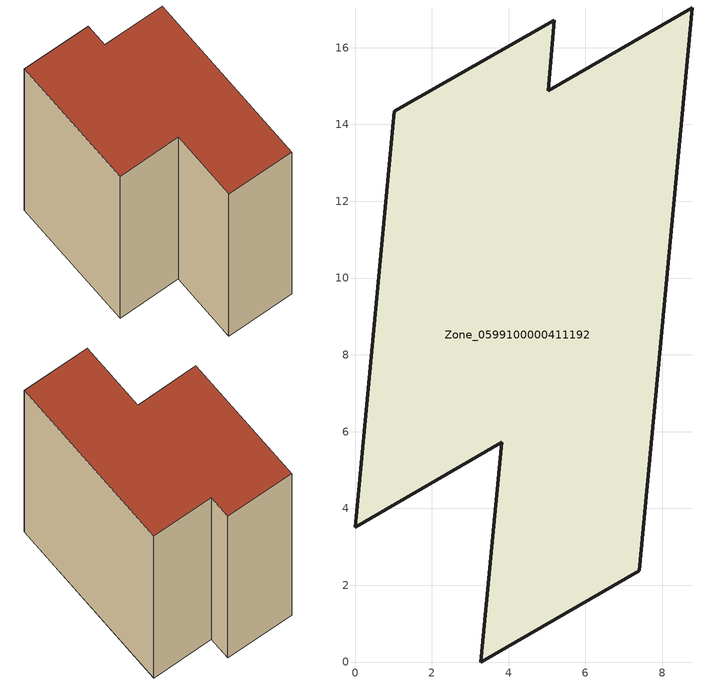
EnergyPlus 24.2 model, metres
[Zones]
Zone_0599100000411192
 floor ground (C_G): 0,3.5 1.03,14.35 5.19,16.71 5.03,14.88 8.79,17.03 7.4,2.37 3.27,0 3.82,5.73 z0
 wall outside (C_F): 5.03,14.88 5.19,16.71 1.03,14.35 0,3.5 3.82,5.73 3.27,0 7.4,2.37 8.79,17.03 5.03,14.88 z0:6.55
 roof outside (C_R): 7.4,2.37 8.79,17.03 5.03,14.88 5.19,16.71 1.03,14.35 0,3.5 3.82,5.73 3.27,0 z6.55
[BUILDING]
Pand.0599100000411192: North Axis=0; Terrain=City; Loads Convergence Tolerance Value=0.04; Temperature Convergence Tolerance Value=0.4; Solar Distribution=FullExterior; Maximum Number of Warmup Days=25; Minimum Number of Warmup Days=1
[Site:Location]
Rotterdam.The.Hague.AP_ZH_NLD Design_Conditions: Latitude=51.96; Longitude=4.45; Time Zone=1; Elevation=-4.5
[SITE:GROUNDTEMPERATURE:BUILDINGSURFACE]
18, 18, 18, 18, 18, 18, 18, 18, 18, 18, 18, 18
[MATERIAL] Thermal Absorptance=0.9; Solar Absorptance=0.7; Visible Absorptance=0.7
Name | Roughness | Thickness | Conductivity | Density | Specific Heat
G.TI.2006-2014 | MediumSmooth | 0.15 | 0.06 | 540 | 1210
F.TI.2006-2014 | Rough | 0.3 | 0.12 | 1920 | 840
R.TI.2006-2014 | MediumRough | 0.2 | 0.08 | 1500 | 1000
[CONSTRUCTION]
C_G: G.TI.2006-2014
C_F: F.TI.2006-2014
C_R: R.TI.2006-2014
[ZONE]
Zone_0599100000411192: Type=1; Multiplier=1; Ceiling Height=Autocalculate; Volume=Autocalculate; Floor Area=autocalculate; Part of Total Floor Area=Yes
[ZONEINFILTRATION:DESIGNFLOWRATE]
Infil_Zone_0599100000411192: Zone or ZoneList or Space or SpaceList=Zone_0599100000411192; Schedule=AlwaysOn; Design Flow Rate Calculation Method=Flow/Area; Flow Rate per Floor Area=0.0015; Constant Term Coefficient=1; Temperature Term Coefficient=0; Velocity Term Coefficient=0; Velocity Squared Term Coefficient=0
[HVACTEMPLATE:ZONE:IDEALLOADSAIRSYSTEM]
Zone_0599100000411192: Maximum Heating Supply Air Temperature=50; Minimum Cooling Supply Air Temperature=13; Maximum Heating Supply Air Humidity Ratio=0.0156; Minimum Cooling Supply Air Humidity Ratio=0.0077; Heating Limit=NoLimit; Cooling Limit=NoLimit; Dehumidification Control Type=ConstantSensibleHeatRatio; Cooling Sensible Heat Ratio=0.7; Dehumidification Setpoint=60; Humidification Control Type=None; Humidification Setpoint=30; Outdoor Air Method=None; Outdoor Air Flow Rate per Person=0.00944; Outdoor Air Flow Rate per Zone Floor Area=0; Outdoor Air Flow Rate per Zone=0; Demand Controlled Ventilation Type=None; Outdoor Air Economizer Type=NoEconomizer; Heat Recovery Type=None; Sensible Heat Recovery Effectiveness=0.7; Latent Heat Recovery Effectiveness=0.65
[ZONECONTROL:THERMOSTAT]
ThermostatControl_Zone_0599100000411192: Zone or ZoneList=Zone_0599100000411192; Control Type Schedule=DualSetpointControlType; Control 1=Thermostat_Zone_0599100000411192; Temperature Difference Between Cutout And Setpoint=0
[THERMOSTATSETPOINT:DUALSETPOINT]
Thermostat_Zone_0599100000411192: Heating Setpoint Temperature Schedule=HeatingSetpoint_Zone_0599100000411192; Cooling Setpoint Temperature Schedule=CoolingSetpoint_Zone_0599100000411192
[SCHEDULE:COMPACT]
HeatingSetpoint_Zone_0599100000411192: Through: 12/31, For: AllDays, Until: 24:00, 21
CoolingSetpoint_Zone_0599100000411192: Through: 12/31, For: AllDays, Until: 24:00, 24
DualSetpointControlType: Through: 12/31, For: AllDays, Until: 24:00, 4
AlwaysOn: Through: 12/31, For: AllDays, Until: 24:00, 1
